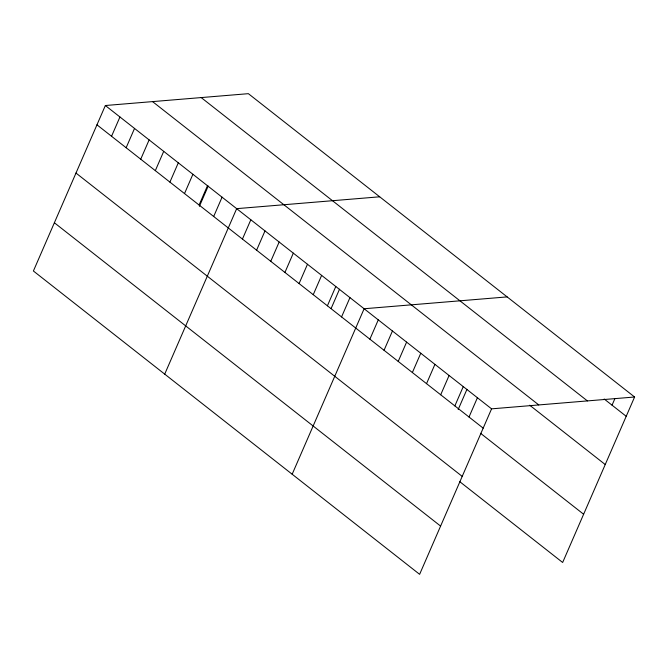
<?xml version="1.0" encoding="UTF-8"?>
<svg xmlns="http://www.w3.org/2000/svg" width="668" height="668" viewBox="0 0 668 668"><rect width="100%" height="100%" fill="white"/><g stroke="black" fill="none" stroke-linecap="round" stroke-linejoin="round"><path stroke-width="1" d="M634.6 397.001L248.379 93.67L105.352 105.519L33.4 270.999L419.621 574.33L491.573 408.849L634.6 397.001L562.648 562.481L459.584 481.536M111.556 136.272L119.948 116.975M126.143 147.737L134.535 128.431M140.731 159.193L149.123 139.896M155.327 170.649L163.718 151.352M169.914 182.113L178.306 162.808M184.51 193.57L192.902 174.273M199.097 205.026L207.489 185.729M199.406 206.312L208.207 186.063M213.685 216.49L222.077 197.185M164.712 374.13L236.672 208.65L379.691 196.801M242.442 239.069L250.834 219.772M256.604 250.191L264.996 230.894M270.765 261.313L279.157 242.016M284.927 272.435L293.319 253.139M299.089 283.558L307.472 264.261M313.242 294.68L321.634 275.383M327.404 305.802L335.795 286.505M331.119 308.524L339.519 289.194M341.565 316.924L349.957 297.627M292.166 474.23L364.118 308.75L507.146 296.901M369.888 339.169L378.28 319.872M384.05 350.291L392.442 330.994M398.211 361.413L406.603 342.116M412.373 372.535L420.765 353.238M426.535 383.657L434.926 364.361M440.696 394.78L449.088 375.483M454.858 405.902L463.25 386.605M458.173 409.542L466.974 389.294M469.019 417.024L477.411 397.727M612.047 405.175L614.844 398.746M604.181 398.996L626.208 416.298M201.185 97.578L587.397 400.909M152.554 101.603L538.775 404.933M529.707 405.226L605.233 464.544M105.352 105.519L491.573 408.849M96.96 124.816L483.181 428.146M480.559 433.298L583.623 514.243M75.985 173.054L462.206 476.384M54.375 222.761L440.596 526.092"/></g></svg>
